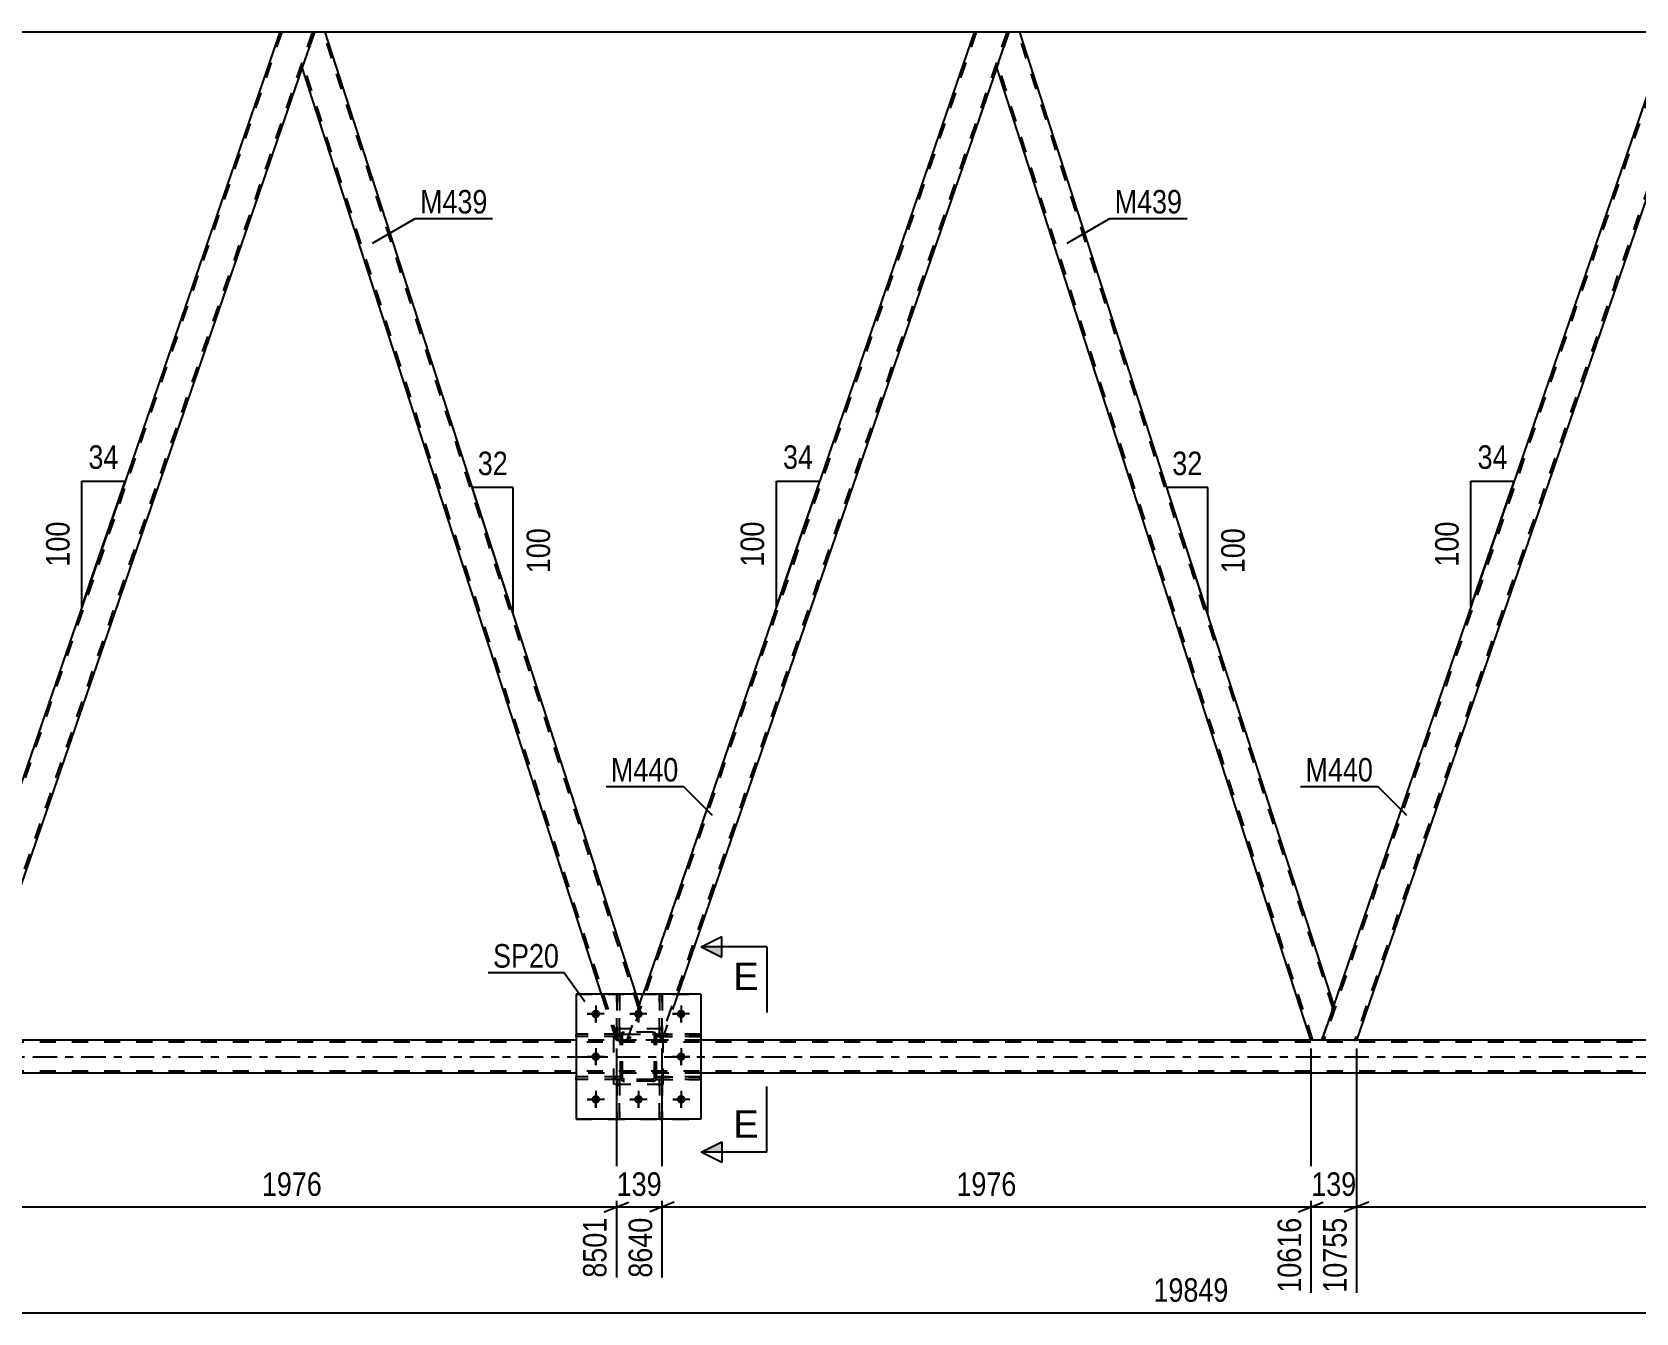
# Model space of a CAD drawing. Header units: millimetres. Extents: x 0 to 841, y 0 to 594.
# Drawn here: x 290.3 to 485.7, y 285.2 to 441.2 of the extents above; entities that cross this region are included whole.
import ezdxf

# ---------------------------------------------------------------- set-up
doc = ezdxf.new("R2010")
doc.units = ezdxf.units.MM
doc.linetypes.add('DXK_LINE_DOT2', pattern=[3.9198, 1.9599, -1.9599])
doc.linetypes.add('DXK_LINE_DOT3', pattern=[5.9187, 2.979, -0.9799, 0.9799, -0.9799])
doc.styles.add('Arial', font='ARIAL.TTF', dxfattribs={"height": 0.2})
doc.styles.add('Arial Narrow', font='ARIALN.TTF', dxfattribs={"height": 0.2})

# ---------------------------------------------------------------- blocks, each defined once
blk = doc.blocks.new('Part-122573538-3380 - 3249')
at = {"color": 7, "linetype": 'DXK_LINE_DOT2'}
for p, q in [((361.95, 318.94), (361.99, 319.12)), ((361.99, 319.12), (361.95, 318.94)), ((361.96, 313.9), (361.95, 318.94)), ((362.19, 318.94), (362.21, 319.03)), ((362.2, 313.9), (362.19, 318.94)), ((362.21, 319.03), (362.26, 319.11)), ((362.25, 319.38), (362.43, 319.42)), ((362.43, 319.42), (362.25, 319.38)), ((362.26, 319.11), (362.34, 319.16)), ((362.34, 319.16), (362.43, 319.18)), ((365.87, 319.42), (362.43, 319.42)), ((362.43, 319.18), (365.87, 319.18)), ((365.87, 319.42), (366.06, 319.38)), ((366.06, 319.38), (365.87, 319.42)), ((365.87, 319.18), (365.97, 319.16)), ((365.97, 319.16), (366.04, 319.11)), ((366.04, 319.11), (366.1, 319.03)), ((366.1, 319.03), (366.11, 318.94)), ((366.12, 313.9), (366.11, 318.94)), ((366.32, 319.12), (366.35, 318.94)), ((366.35, 318.94), (366.32, 319.12)), ((366.36, 313.9), (366.35, 318.94)), ((361.99, 313.71), (361.96, 313.9)), ((361.96, 313.9), (361.99, 313.71)), ((362.21, 313.8), (362.2, 313.9)), ((362.27, 313.73), (362.21, 313.8)), ((362.44, 313.42), (362.25, 313.45)), ((362.25, 313.45), (362.44, 313.42)), ((362.34, 313.67), (362.27, 313.73)), ((362.44, 313.66), (362.34, 313.67)), ((365.88, 313.66), (362.44, 313.66)), ((365.88, 313.42), (362.44, 313.42)), ((365.97, 313.67), (365.88, 313.66)), ((366.06, 313.45), (365.88, 313.42)), ((365.88, 313.42), (366.06, 313.45)), ((366.04, 313.73), (365.97, 313.67)), ((366.1, 313.8), (366.04, 313.73)), ((366.12, 313.9), (366.1, 313.8)), ((366.36, 313.9), (366.32, 313.71)), ((366.32, 313.71), (366.36, 313.9))]:
    blk.add_line(p, q, dxfattribs=at)
at = {"color": 7, "linetype": 'DXK_LINE_DOT3'}
blk.add_line((364.15, 316.42), (364.15, 316.42), dxfattribs=at)
at = {"color": 7, "linetype": 'DXK_LINE_DOT2'}
for centre, start, end in [((362.43, 318.94), 112.5057, 157.5057), ((362.43, 318.94), 112.5057, 157.5057), ((365.87, 318.94), 22.5057, 67.5057), ((365.87, 318.94), 22.5057, 67.5057), ((362.44, 313.9), 202.5057, 247.5057), ((362.44, 313.9), 202.5057, 247.5057), ((365.88, 313.9), 292.5057, 337.5057), ((365.88, 313.9), 292.5057, 337.5057)]:
    blk.add_arc(centre, 0.48, start, end, dxfattribs=at)
blk = doc.blocks.new('Part-122573538-3317 - 3249')
at = {"color": 7, "linetype": 'DXK_LINE_DOT2'}
for p, q in [((371.76, 313.98), (366.36, 313.98)), ((366.36, 313.98), (366.36, 313.66)), ((366.36, 313.66), (371.76, 313.66)), ((366.96, 313.66), (366.96, 313.98)), ((371.76, 313.66), (371.76, 313.98))]:
    blk.add_line(p, q, dxfattribs=at)
blk = doc.blocks.new('Part-122573538-3368 - 3249')
at = {"color": 7, "linetype": 'DXK_LINE_DOT2'}
for p, q in [((366.71, 324.02), (366.71, 319.17)), ((367.03, 324.02), (366.71, 324.02)), ((367.03, 319.17), (367.03, 324.02)), ((366.71, 319.77), (367.03, 319.77)), ((366.71, 319.17), (367.03, 319.17))]:
    blk.add_line(p, q, dxfattribs=at)
blk = doc.blocks.new('Part-122573538-3264 - 3249')
at = {"color": 7, "linetype": 'DXK_LINE_DOT2'}
for p, q in [((361.96, 313.98), (356.56, 313.98)), ((356.56, 313.66), (356.56, 313.98)), ((361.96, 313.66), (356.56, 313.66)), ((361.36, 313.66), (361.36, 313.98)), ((361.96, 313.98), (361.96, 313.66))]:
    blk.add_line(p, q, dxfattribs=at)
blk = doc.blocks.new('Part-122573538-3282 - 3249')
at = {"color": 7, "linetype": 'DXK_LINE_DOT2'}
for p, q in [((366.36, 313.66), (366.36, 313.98)), ((366.36, 313.98), (371.76, 313.98)), ((371.76, 313.66), (366.36, 313.66)), ((366.96, 313.66), (366.96, 313.98)), ((371.76, 313.98), (371.76, 313.66))]:
    blk.add_line(p, q, dxfattribs=at)
blk = doc.blocks.new('Part-122573538-3285 - 3249')
at = {"color": 7, "linetype": 'DXK_LINE_DOT2'}
for p, q in [((361.83, 313.65), (361.51, 313.65)), ((361.51, 313.65), (361.51, 308.82)), ((361.51, 313.05), (361.83, 313.05)), ((361.83, 308.82), (361.83, 313.65)), ((361.51, 308.82), (361.83, 308.82))]:
    blk.add_line(p, q, dxfattribs=at)
blk = doc.blocks.new('Part-122573538-3288 - 3249')
at = {"color": 7, "linetype": 'DXK_LINE_DOT2'}
for p, q in [((366.35, 318.86), (366.35, 319.18)), ((366.35, 319.18), (371.75, 319.18)), ((371.75, 318.86), (366.35, 318.86)), ((366.95, 318.86), (366.95, 319.18)), ((371.75, 319.18), (371.75, 318.86))]:
    blk.add_line(p, q, dxfattribs=at)
blk = doc.blocks.new('Part-122573538-3410 - 3249')
at = {"color": 2, "linetype": 'Continuous'}
for p, q in [((371.75, 324.02), (356.55, 324.02)), ((356.55, 324.02), (356.56, 308.82)), ((371.75, 324.02), (371.76, 308.82)), ((371.76, 308.82), (356.56, 308.82))]:
    blk.add_line(p, q, dxfattribs=at)
blk = doc.blocks.new('Part-122573538-3304 - 3249')
at = {"color": 7, "linetype": 'DXK_LINE_DOT2'}
for p, q in [((320.7, 441.2), (278.43, 318.42)), ((324.42, 441.2), (282.15, 318.42)), ((324.68, 441.2), (323.19, 436.88)), ((278.18, 318.42), (279.66, 322.74)), ((282.09, 318.42), (282.26, 318.42))]:
    blk.add_line(p, q, dxfattribs=at)
at = {"color": 2, "linetype": 'Continuous'}
for p, q in [((320.45, 441.2), (279.66, 322.74)), ((324.68, 441.2), (320.45, 441.2)), ((323.19, 436.88), (282.41, 318.42)), ((282.09, 318.42), (278.18, 318.42)), ((282.37, 318.42), (282.09, 318.42)), ((282.41, 318.42), (282.37, 318.42))]:
    blk.add_line(p, q, dxfattribs=at)
blk = doc.blocks.new('Part-122573538-3309 - 3249')
at = {"color": 2, "linetype": 'Continuous'}
for p, q in [((320.45, 441.2), (241.39, 441.2)), ((405.06, 441.2), (326, 441.2)), ((489.66, 441.2), (410.61, 441.2))]:
    blk.add_line(p, q, dxfattribs=at)
at = {"color": 7, "linetype": 'DXK_LINE_DOT2'}
for p, q in [((326, 441.2), (320.45, 441.2)), ((410.61, 441.2), (405.06, 441.2))]:
    blk.add_line(p, q, dxfattribs=at)
blk = doc.blocks.new('Part-122573538-3312 - 3249')
at = {"color": 7, "linetype": 'DXK_LINE_DOT2'}
for p, q in [((361.51, 319.17), (361.51, 324.02)), ((361.51, 324.02), (361.83, 324.02)), ((361.83, 324.02), (361.83, 319.17)), ((361.51, 319.77), (361.83, 319.77)), ((361.83, 319.17), (361.51, 319.17))]:
    blk.add_line(p, q, dxfattribs=at)
blk = doc.blocks.new('Bolt-122573538-3330 - 3249')
at = {"linetype": 'Continuous'}
for points in [[(359.47, 321.62, -1), (358.43, 321.62, -1)], [(364.67, 321.62, -1), (363.63, 321.62, -1)], [(369.87, 321.62, -1), (368.83, 321.62, -1)], [(359.47, 316.42, -1), (358.43, 316.42, -1)], [(369.87, 316.42, -1), (368.83, 316.42, -1)], [(359.48, 311.22, -1), (358.44, 311.22, -1)], [(364.68, 311.22, -1), (363.64, 311.22, -1)], [(369.88, 311.22, -1), (368.84, 311.22, -1)]]:
    blk.add_hatch(color=1, dxfattribs=at).paths.add_polyline_path(points)
at = {"color": 1, "linetype": 'Continuous'}
for p, q in [((358.95, 322.66), (358.95, 320.58)), ((364.15, 322.66), (364.15, 320.58)), ((369.35, 322.66), (369.35, 320.58)), ((359.99, 321.62), (357.91, 321.62)), ((365.19, 321.62), (363.11, 321.62)), ((370.39, 321.62), (368.31, 321.62)), ((358.95, 317.46), (358.95, 315.38)), ((369.35, 317.46), (369.35, 315.38)), ((359.99, 316.42), (357.91, 316.42)), ((370.39, 316.42), (368.31, 316.42)), ((360, 311.22), (357.92, 311.22)), ((358.96, 312.26), (358.96, 310.18)), ((365.2, 311.22), (363.12, 311.22)), ((364.16, 312.26), (364.16, 310.18)), ((370.4, 311.22), (368.32, 311.22)), ((369.36, 312.26), (369.36, 310.18))]:
    blk.add_line(p, q, dxfattribs=at)
blk = doc.blocks.new('Part-122573538-3399 - 3249')
at = {"color": 7, "linetype": 'DXK_LINE_DOT2'}
for p, q in [((367.03, 313.65), (366.71, 313.65)), ((366.71, 313.65), (366.71, 308.82)), ((366.71, 313.05), (367.03, 313.05)), ((367.03, 308.82), (367.03, 313.65)), ((366.71, 308.82), (367.03, 308.82))]:
    blk.add_line(p, q, dxfattribs=at)
blk = doc.blocks.new('Part-122573538-3339 - 3249')
at = {"color": 7, "linetype": 'DXK_LINE_DOT2'}
for p, q in [((366.71, 319.17), (366.71, 324.02)), ((366.71, 324.02), (367.03, 324.02)), ((367.03, 324.02), (367.03, 319.17)), ((366.71, 319.77), (367.03, 319.77)), ((367.03, 319.17), (366.71, 319.17))]:
    blk.add_line(p, q, dxfattribs=at)
blk = doc.blocks.new('Part-122573538-3358 - 3249')
at = {"color": 7, "linetype": 'DXK_LINE_DOT2'}
for p, q in [((371.75, 319.18), (366.35, 319.18)), ((366.35, 319.18), (366.35, 318.86)), ((366.35, 318.86), (371.75, 318.86)), ((366.95, 318.86), (366.95, 319.18)), ((371.75, 318.86), (371.75, 319.18))]:
    blk.add_line(p, q, dxfattribs=at)
blk = doc.blocks.new('Part-122573538-3365 - 3249')
at = {"color": 7, "linetype": 'DXK_LINE_DOT2'}
for p, q in [((361.51, 324.02), (361.51, 319.17)), ((361.83, 324.02), (361.51, 324.02)), ((361.83, 319.17), (361.83, 324.02)), ((361.51, 319.77), (361.83, 319.77)), ((361.51, 319.17), (361.83, 319.17))]:
    blk.add_line(p, q, dxfattribs=at)
blk = doc.blocks.new('Part-122573538-3381 - 3249')
at = {"color": 7, "linetype": 'DXK_LINE_DOT2'}
for p, q in [((356.55, 324.02), (371.75, 324.02)), ((356.55, 324.02), (356.56, 308.82)), ((371.75, 324.02), (371.76, 308.82)), ((356.56, 308.82), (371.76, 308.82))]:
    blk.add_line(p, q, dxfattribs=at)
blk = doc.blocks.new('Part-122573538-3396 - 3249')
at = {"color": 7, "linetype": 'DXK_LINE_DOT2'}
for p, q in [((367.15, 319.82), (361.15, 319.82)), ((361.16, 313.02), (361.15, 319.82)), ((367.16, 313.02), (367.15, 319.82)), ((367.16, 313.02), (361.16, 313.02))]:
    blk.add_line(p, q, dxfattribs=at)
blk = doc.blocks.new('Part-122573538-3415 - 3249')
at = {"color": 7, "linetype": 'DXK_LINE_DOT2'}
for p, q in [((755.72, 318.18), (100.96, 318.18)), ((371.75, 318.42), (356.55, 318.42)), ((451.62, 318.42), (446.07, 318.42)), ((755.72, 314.66), (100.96, 314.66)), ((371.76, 314.42), (356.56, 314.42))]:
    blk.add_line(p, q, dxfattribs=at)
at = {"color": 2, "linetype": 'Continuous'}
for p, q in [((356.55, 318.42), (282.41, 318.42)), ((446.07, 318.42), (371.75, 318.42)), ((530.68, 318.42), (451.62, 318.42)), ((356.56, 314.42), (202.54, 314.42)), ((610.38, 314.42), (371.76, 314.42))]:
    blk.add_line(p, q, dxfattribs=at)
at = {"color": 7, "linetype": 'DXK_LINE_DOT3'}
blk.add_line((100.96, 316.42), (755.72, 316.42), dxfattribs=at)
blk = doc.blocks.new('Part-122573538-3420 - 3249')
at = {"color": 2, "linetype": 'Continuous'}
for p, q in [((324.68, 441.2), (323.19, 436.88)), ((326, 441.2), (324.68, 441.2)), ((363.86, 324.02), (326, 441.2)), ((359.66, 324.02), (323.19, 436.88))]:
    blk.add_line(p, q, dxfattribs=at)
at = {"color": 7, "linetype": 'DXK_LINE_DOT2'}
for p, q in [((364.14, 322.36), (325.75, 441.2)), ((361.72, 318.42), (323.32, 437.26)), ((361.46, 318.42), (359.66, 324.02)), ((362.79, 318.42), (364.27, 322.74)), ((364.27, 322.74), (363.86, 324.02)), ((361.46, 318.42), (362.79, 318.42))]:
    blk.add_line(p, q, dxfattribs=at)
blk = doc.blocks.new('Part-122573538-3431 - 3249')
at = {"color": 7, "linetype": 'DXK_LINE_DOT2'}
for p, q in [((361.95, 318.94), (361.99, 319.12)), ((361.99, 319.12), (361.95, 318.94)), ((361.96, 313.9), (361.95, 318.94)), ((362.19, 318.94), (362.21, 319.03)), ((362.2, 313.9), (362.19, 318.94)), ((362.21, 319.03), (362.27, 319.11)), ((362.25, 319.38), (362.43, 319.42)), ((362.43, 319.42), (362.25, 319.38)), ((362.27, 319.11), (362.34, 319.16)), ((362.34, 319.16), (362.43, 319.18)), ((365.87, 319.42), (362.43, 319.42)), ((362.43, 319.18), (365.87, 319.18)), ((365.87, 319.42), (366.06, 319.38)), ((366.06, 319.38), (365.87, 319.42)), ((365.87, 319.18), (365.97, 319.16)), ((365.97, 319.16), (366.04, 319.11)), ((366.04, 319.11), (366.1, 319.03)), ((366.1, 319.03), (366.11, 318.94)), ((366.12, 313.9), (366.11, 318.94)), ((366.32, 319.12), (366.35, 318.94)), ((366.35, 318.94), (366.32, 319.12)), ((366.36, 313.9), (366.35, 318.94)), ((361.99, 313.71), (361.96, 313.9)), ((361.96, 313.9), (361.99, 313.71)), ((362.21, 313.8), (362.2, 313.9)), ((362.27, 313.73), (362.21, 313.8)), ((362.44, 313.42), (362.25, 313.45)), ((362.25, 313.45), (362.44, 313.42)), ((362.34, 313.67), (362.27, 313.73)), ((362.44, 313.66), (362.34, 313.67)), ((365.88, 313.66), (362.44, 313.66)), ((365.88, 313.42), (362.44, 313.42)), ((365.97, 313.67), (365.88, 313.66)), ((366.06, 313.45), (365.88, 313.42)), ((365.88, 313.42), (366.06, 313.45)), ((366.04, 313.73), (365.97, 313.67)), ((366.1, 313.8), (366.04, 313.73)), ((366.12, 313.9), (366.1, 313.8)), ((366.36, 313.9), (366.32, 313.71)), ((366.32, 313.71), (366.36, 313.9))]:
    blk.add_line(p, q, dxfattribs=at)
at = {"color": 7, "linetype": 'DXK_LINE_DOT3'}
blk.add_line((364.16, 316.42), (364.16, 316.42), dxfattribs=at)
at = {"color": 7, "linetype": 'DXK_LINE_DOT2'}
for centre, start, end in [((362.43, 318.94), 112.5057, 157.5057), ((362.43, 318.94), 112.5057, 157.5057), ((365.87, 318.94), 22.5057, 67.5057), ((365.87, 318.94), 22.5057, 67.5057), ((362.44, 313.9), 202.5057, 247.5057), ((362.44, 313.9), 202.5057, 247.5057), ((365.88, 313.9), 292.5057, 337.5057), ((365.88, 313.9), 292.5057, 337.5057)]:
    blk.add_arc(centre, 0.48, start, end, dxfattribs=at)
blk = doc.blocks.new('Part-122573538-3452 - 3249')
at = {"color": 7, "linetype": 'DXK_LINE_DOT2'}
for p, q in [((361.95, 319.18), (356.55, 319.18)), ((356.55, 318.86), (356.55, 319.18)), ((361.95, 318.86), (356.55, 318.86)), ((361.35, 318.86), (361.35, 319.18)), ((361.95, 319.18), (361.95, 318.86))]:
    blk.add_line(p, q, dxfattribs=at)
blk = doc.blocks.new('Bolt-122573538-3469 - 3249')
at = {"color": 1, "linetype": 'Continuous'}
for p, q in [((358.95, 322.66), (358.95, 321.96)), ((364.15, 322.66), (364.15, 321.96)), ((369.35, 322.66), (369.35, 321.96)), ((357.91, 321.62), (358.61, 321.62)), ((358.95, 320.58), (358.95, 321.27)), ((359.99, 321.62), (359.3, 321.62)), ((363.11, 321.62), (363.81, 321.62)), ((364.15, 320.58), (364.15, 321.27)), ((365.19, 321.62), (364.5, 321.62)), ((368.31, 321.62), (369.01, 321.62)), ((369.35, 320.58), (369.35, 321.27)), ((370.39, 321.62), (369.7, 321.62)), ((358.95, 317.46), (358.95, 316.76)), ((369.35, 317.46), (369.35, 316.76)), ((357.92, 316.42), (358.61, 316.42)), ((358.95, 315.38), (358.95, 316.07)), ((360, 316.42), (359.3, 316.42)), ((368.32, 316.42), (369.01, 316.42)), ((369.35, 315.38), (369.35, 316.07)), ((370.4, 316.42), (369.7, 316.42)), ((357.92, 311.22), (358.61, 311.22)), ((358.96, 312.26), (358.96, 311.56)), ((358.96, 310.18), (358.96, 310.87)), ((360, 311.22), (359.3, 311.22)), ((363.12, 311.22), (363.81, 311.22)), ((364.16, 312.26), (364.16, 311.56)), ((364.16, 310.18), (364.16, 310.87)), ((365.2, 311.22), (364.5, 311.22)), ((368.32, 311.22), (369.01, 311.22)), ((369.36, 312.26), (369.36, 311.56)), ((369.36, 310.18), (369.36, 310.87)), ((370.4, 311.22), (369.7, 311.22))]:
    blk.add_line(p, q, dxfattribs=at)
blk = doc.blocks.new('Part-122573538-3474 - 3249')
at = {"color": 2, "linetype": 'Continuous'}
for p, q in [((407.8, 436.88), (409.29, 441.2)), ((410.61, 441.2), (409.29, 441.2)), ((448.88, 322.74), (410.61, 441.2)), ((446.07, 318.42), (407.8, 436.88)), ((448.88, 322.74), (448.62, 321.98)), ((448.62, 321.98), (447.39, 318.42)), ((447.39, 318.42), (446.07, 318.42))]:
    blk.add_line(p, q, dxfattribs=at)
at = {"color": 7, "linetype": 'DXK_LINE_DOT2'}
for p, q in [((448.75, 322.36), (410.36, 441.2)), ((446.32, 318.42), (407.93, 437.26))]:
    blk.add_line(p, q, dxfattribs=at)
blk = doc.blocks.new('Part-122573538-3479 - 3249')
at = {"color": 7, "linetype": 'DXK_LINE_DOT2'}
for p, q in [((405.31, 441.2), (363.04, 318.42)), ((409.03, 441.2), (366.76, 318.42)), ((409.29, 441.2), (407.8, 436.88)), ((362.79, 318.42), (364.71, 324.02)), ((368.94, 324.02), (367.02, 318.42)), ((367.02, 318.42), (362.79, 318.42))]:
    blk.add_line(p, q, dxfattribs=at)
at = {"color": 2, "linetype": 'Continuous'}
for p, q in [((405.06, 441.2), (364.71, 324.02)), ((409.29, 441.2), (405.06, 441.2)), ((407.8, 436.88), (368.94, 324.02))]:
    blk.add_line(p, q, dxfattribs=at)
blk = doc.blocks.new('Part-122573538-3500 - 3249')
at = {"color": 7, "linetype": 'DXK_LINE_DOT2'}
for p, q in [((361.96, 313.98), (356.56, 313.98)), ((356.56, 313.98), (356.56, 313.66)), ((361.96, 313.66), (356.56, 313.66)), ((361.36, 313.66), (361.36, 313.98)), ((361.96, 313.66), (361.96, 313.98))]:
    blk.add_line(p, q, dxfattribs=at)
blk = doc.blocks.new('Part-122573538-3503 - 3249')
at = {"color": 7, "linetype": 'DXK_LINE_DOT2'}
for p, q in [((361.95, 319.18), (356.55, 319.18)), ((356.55, 319.18), (356.55, 318.86)), ((361.95, 318.86), (356.55, 318.86)), ((361.35, 318.86), (361.35, 319.18)), ((361.95, 318.86), (361.95, 319.18))]:
    blk.add_line(p, q, dxfattribs=at)
blk = doc.blocks.new('Part-122573538-3647 - 3249')
at = {"color": 7, "linetype": 'DXK_LINE_DOT2'}
for p, q in [((489.92, 441.2), (447.65, 318.42)), ((493.64, 441.2), (451.37, 318.42)), ((493.89, 441.2), (492.41, 436.88)), ((447.39, 318.42), (448.88, 322.74)), ((451.31, 318.42), (451.48, 318.42))]:
    blk.add_line(p, q, dxfattribs=at)
at = {"color": 2, "linetype": 'Continuous'}
for p, q in [((489.66, 441.2), (448.88, 322.74)), ((493.89, 441.2), (489.66, 441.2)), ((492.41, 436.88), (451.62, 318.42)), ((451.31, 318.42), (447.39, 318.42)), ((451.59, 318.42), (451.31, 318.42)), ((451.62, 318.42), (451.59, 318.42))]:
    blk.add_line(p, q, dxfattribs=at)
blk = doc.blocks.new('Part-122573538-3515 - 3249')
at = {"color": 7, "linetype": 'DXK_LINE_DOT2'}
for p, q in [((367.15, 319.82), (361.15, 319.82)), ((361.16, 313.02), (361.15, 319.82)), ((367.16, 313.02), (367.15, 319.82)), ((367.16, 313.02), (361.16, 313.02))]:
    blk.add_line(p, q, dxfattribs=at)
blk = doc.blocks.new('Part-122573538-3552 - 3249')
at = {"color": 7, "linetype": 'DXK_LINE_DOT2'}
for p, q in [((361.51, 308.82), (361.51, 313.65)), ((361.51, 313.65), (361.83, 313.65)), ((361.51, 313.05), (361.83, 313.05)), ((361.83, 313.65), (361.83, 308.82)), ((361.83, 308.82), (361.51, 308.82))]:
    blk.add_line(p, q, dxfattribs=at)
blk = doc.blocks.new('Part-122573538-3555 - 3249')
at = {"color": 7, "linetype": 'DXK_LINE_DOT2'}
for p, q in [((366.71, 308.82), (366.71, 313.65)), ((366.71, 313.65), (367.03, 313.65)), ((366.71, 313.05), (367.03, 313.05)), ((367.03, 313.65), (367.03, 308.82)), ((367.03, 308.82), (366.71, 308.82))]:
    blk.add_line(p, q, dxfattribs=at)
blk = doc.blocks.new('StraightDimension-122573538-9643 - 3249')
at = {"color": 7, "linetype": 'Continuous'}
blk.add_line((67, 285.22), (795.91, 285.22), dxfattribs=at)
at = {"color": 0}
blk.add_wipeout([(436.63, 285.97), (436.63, 290.17), (426.29, 290.17), (426.29, 285.97)], dxfattribs=at)
at = {"color": 3, "style": 'Arial Narrow'}
blk.add_text('19849', height=2.863, dxfattribs=at).set_placement((426.89, 286.57))
blk = doc.blocks.new('AngleDimension-122573538-4281 - 3249')
at = {"color": 7, "linetype": 'Continuous'}
for p, q in [((465.56, 386.51), (470.84, 386.51)), ((465.56, 371.19), (470.84, 386.51)), ((465.56, 371.19), (465.56, 386.51)), ((466.52, 373.96), (470.84, 386.51))]:
    blk.add_line(p, q, dxfattribs=at)
at = {"color": 0}
for points in [[(470.63, 387.41), (470.63, 391.61), (465.77, 391.61), (465.77, 387.41)], [(464.66, 382.19), (460.46, 382.19), (460.46, 375.51), (464.66, 375.51)]]:
    blk.add_wipeout(points, dxfattribs=at)
at = {"color": 3, "style": 'Arial Narrow'}
blk.add_text('34', height=2.863, dxfattribs=at).set_placement((466.37, 388.01))
blk.add_text('100', height=2.863, rotation=90.0002, dxfattribs=at).set_placement((464.06, 376.11))
blk = doc.blocks.new('StraightDimension-122573538-4534 - 3249')
at = {"color": 7, "linetype": 'Continuous'}
for p, q in [((282.41, 317.42), (282.41, 289.51)), ((361.46, 317.42), (361.46, 289.51)), ((283.91, 298.72), (280.91, 297.52)), ((282.41, 298.12), (361.46, 298.12)), ((359.96, 297.52), (362.96, 298.72))]:
    blk.add_line(p, q, dxfattribs=at)
at = {"color": 0}
blk.add_wipeout([(326.19, 298.87), (326.19, 303.07), (317.68, 303.07), (317.68, 298.87)], dxfattribs=at)
at = {"color": 0, "linetype": 'Continuous'}
blk.add_wipeout([(360.86, 297.42), (356.66, 297.42), (356.66, 288.91), (360.86, 288.91)], dxfattribs=at)
at = {"color": 3, "style": 'Arial Narrow'}
blk.add_text('1976', height=2.863, dxfattribs=at).set_placement((318.28, 299.47))
at = {"color": 3, "linetype": 'Continuous', "style": 'Arial Narrow'}
blk.add_text('8501', height=2.863, rotation=90.0002, dxfattribs=at).set_placement((360.26, 289.51))
blk = doc.blocks.new('AngleDimension-122573538-4337 - 3249')
at = {"color": 7, "linetype": 'Continuous'}
for p, q in [((296.35, 386.51), (301.62, 386.51)), ((296.35, 371.19), (301.62, 386.51)), ((296.35, 371.19), (296.35, 386.51)), ((297.3, 373.96), (301.62, 386.51))]:
    blk.add_line(p, q, dxfattribs=at)
at = {"color": 0}
for points in [[(301.41, 387.41), (301.41, 391.61), (296.55, 391.61), (296.55, 387.41)], [(295.45, 382.19), (291.25, 382.19), (291.25, 375.51), (295.45, 375.51)]]:
    blk.add_wipeout(points, dxfattribs=at)
at = {"color": 3, "style": 'Arial Narrow'}
blk.add_text('34', height=2.863, dxfattribs=at).set_placement((297.15, 388.01))
blk.add_text('100', height=2.863, rotation=90.0002, dxfattribs=at).set_placement((294.85, 376.11))
blk = doc.blocks.new('StraightDimension-122573538-4553 - 3249')
at = {"color": 7, "linetype": 'Continuous'}
for p, q in [((367.02, 317.42), (367.02, 289.51)), ((446.07, 317.42), (446.07, 287.68)), ((368.52, 298.72), (365.52, 297.52)), ((367.02, 298.12), (446.07, 298.12)), ((444.57, 297.52), (447.57, 298.72))]:
    blk.add_line(p, q, dxfattribs=at)
at = {"color": 0}
blk.add_wipeout([(410.8, 298.87), (410.8, 303.07), (402.29, 303.07), (402.29, 298.87)], dxfattribs=at)
at = {"color": 0, "linetype": 'Continuous'}
blk.add_wipeout([(445.47, 297.42), (441.27, 297.42), (441.27, 287.08), (445.47, 287.08)], dxfattribs=at)
at = {"color": 3, "style": 'Arial Narrow'}
blk.add_text('1976', height=2.863, dxfattribs=at).set_placement((402.89, 299.47))
at = {"color": 3, "linetype": 'Continuous', "style": 'Arial Narrow'}
blk.add_text('10616', height=2.863, rotation=90.0002, dxfattribs=at).set_placement((444.87, 287.68))
blk = doc.blocks.new('AngleDimension-122573538-4309 - 3249')
at = {"color": 7, "linetype": 'Continuous'}
for p, q in [((380.95, 386.51), (386.23, 386.51)), ((380.95, 371.19), (386.23, 386.51)), ((380.95, 371.19), (380.95, 386.51)), ((381.91, 373.96), (386.23, 386.51))]:
    blk.add_line(p, q, dxfattribs=at)
at = {"color": 0}
for points in [[(386.02, 387.41), (386.02, 391.61), (381.16, 391.61), (381.16, 387.41)], [(380.05, 382.19), (375.85, 382.19), (375.85, 375.51), (380.05, 375.51)]]:
    blk.add_wipeout(points, dxfattribs=at)
at = {"color": 3, "style": 'Arial Narrow'}
blk.add_text('34', height=2.863, dxfattribs=at).set_placement((381.76, 388.01))
blk.add_text('100', height=2.863, rotation=90.0002, dxfattribs=at).set_placement((379.45, 376.11))
blk = doc.blocks.new('AngleDimension-122573538-4323 - 3249')
at = {"color": 7, "linetype": 'Continuous'}
for p, q in [((432.77, 372.59), (428.52, 385.75)), ((433.5, 385.75), (428.52, 385.75)), ((433.5, 370.34), (428.52, 385.75)), ((433.5, 370.34), (433.5, 385.75))]:
    blk.add_line(p, q, dxfattribs=at)
at = {"color": 0}
for points in [[(433.44, 386.65), (433.44, 390.85), (428.58, 390.85), (428.58, 386.65)], [(438.6, 381.39), (434.4, 381.39), (434.4, 374.7), (438.6, 374.7)]]:
    blk.add_wipeout(points, dxfattribs=at)
at = {"color": 3, "style": 'Arial Narrow'}
blk.add_text('32', height=2.863, dxfattribs=at).set_placement((429.18, 387.25))
blk.add_text('100', height=2.863, rotation=90.0002, dxfattribs=at).set_placement((438, 375.3))
blk = doc.blocks.new('AngleDimension-122573538-4351 - 3249')
at = {"color": 7, "linetype": 'Continuous'}
for p, q in [((348.16, 372.59), (343.91, 385.75)), ((348.89, 385.75), (343.91, 385.75)), ((348.89, 370.34), (343.91, 385.75)), ((348.89, 370.34), (348.89, 385.75))]:
    blk.add_line(p, q, dxfattribs=at)
at = {"color": 0}
for points in [[(348.83, 386.65), (348.83, 390.85), (343.98, 390.85), (343.98, 386.65)], [(353.99, 381.39), (349.79, 381.39), (349.79, 374.7), (353.99, 374.7)]]:
    blk.add_wipeout(points, dxfattribs=at)
at = {"color": 3, "style": 'Arial Narrow'}
blk.add_text('32', height=2.863, dxfattribs=at).set_placement((344.58, 387.25))
blk.add_text('100', height=2.863, rotation=90.0002, dxfattribs=at).set_placement((353.39, 375.3))
blk = doc.blocks.new('StraightDimension-122573538-4572 - 3249')
at = {"color": 7, "linetype": 'Continuous'}
for p, q in [((361.46, 317.42), (361.46, 289.51)), ((367.02, 317.42), (367.02, 289.51)), ((359.96, 297.52), (362.96, 298.72)), ((361.46, 298.12), (367.02, 298.12)), ((368.52, 298.72), (365.52, 297.52))]:
    blk.add_line(p, q, dxfattribs=at)
at = {"color": 0}
blk.add_wipeout([(367.58, 298.87), (367.58, 303.07), (360.9, 303.07), (360.9, 298.87)], dxfattribs=at)
at = {"color": 0, "linetype": 'Continuous'}
blk.add_wipeout([(366.42, 297.42), (362.22, 297.42), (362.22, 288.91), (366.42, 288.91)], dxfattribs=at)
at = {"color": 3, "style": 'Arial Narrow'}
blk.add_text('139', height=2.863, dxfattribs=at).set_placement((361.5, 299.47))
at = {"color": 3, "linetype": 'Continuous', "style": 'Arial Narrow'}
blk.add_text('8640', height=2.863, rotation=90.0002, dxfattribs=at).set_placement((365.82, 289.51))
blk = doc.blocks.new('StraightDimension-122573538-4698 - 3249')
at = {"color": 7, "linetype": 'Continuous'}
for p, q in [((446.07, 317.42), (446.07, 287.68)), ((451.62, 317.42), (451.62, 287.68)), ((444.57, 297.52), (447.57, 298.72)), ((446.07, 298.12), (451.62, 298.12)), ((453.12, 298.72), (450.12, 297.52))]:
    blk.add_line(p, q, dxfattribs=at)
at = {"color": 0}
blk.add_wipeout([(452.19, 298.87), (452.19, 303.07), (445.51, 303.07), (445.51, 298.87)], dxfattribs=at)
at = {"color": 0, "linetype": 'Continuous'}
blk.add_wipeout([(451.02, 297.42), (446.82, 297.42), (446.82, 287.08), (451.02, 287.08)], dxfattribs=at)
at = {"color": 3, "style": 'Arial Narrow'}
blk.add_text('139', height=2.863, dxfattribs=at).set_placement((446.11, 299.47))
at = {"color": 3, "linetype": 'Continuous', "style": 'Arial Narrow'}
blk.add_text('10755', height=2.863, rotation=90.0002, dxfattribs=at).set_placement((450.42, 287.68))
blk = doc.blocks.new('StraightDimension-122573538-4717 - 3249')
at = {"color": 7, "linetype": 'Continuous'}
for p, q in [((451.62, 317.42), (451.62, 287.68)), ((530.68, 317.42), (530.68, 287.68)), ((453.12, 298.72), (450.12, 297.52)), ((451.62, 298.12), (530.68, 298.12)), ((529.18, 297.52), (532.18, 298.72))]:
    blk.add_line(p, q, dxfattribs=at)
at = {"color": 0}
blk.add_wipeout([(495.41, 298.87), (495.41, 303.07), (486.9, 303.07), (486.9, 298.87)], dxfattribs=at)
at = {"color": 0, "linetype": 'Continuous'}
blk.add_wipeout([(530.08, 297.42), (525.88, 297.42), (525.88, 287.08), (530.08, 287.08)], dxfattribs=at)
at = {"color": 3, "style": 'Arial Narrow'}
blk.add_text('1976', height=2.863, dxfattribs=at).set_placement((487.5, 299.47))
at = {"color": 3, "linetype": 'Continuous', "style": 'Arial Narrow'}
blk.add_text('12732', height=2.863, rotation=90.0002, dxfattribs=at).set_placement((529.48, 287.68))
blk = doc.blocks.new('Mark-122573538-3406 - 3249')
at = {"color": 0}
blk.add_wipeout([(354.48, 327.27), (354.48, 330.27), (346.44, 330.27), (346.44, 327.27)], dxfattribs=at)
blk.add_wipeout([(354.48, 327.27), (354.48, 330.27), (346.44, 330.27), (346.44, 327.27)], dxfattribs=at)
at = {"color": 30, "linetype": 'Continuous'}
for p in [(345.84, 326.67), (357.61, 323.09)]:
    blk.add_line(p, (355.08, 326.67), dxfattribs=at)
at = {"color": 3, "style": 'Arial Narrow'}
blk.add_text('SP20', height=2.863, dxfattribs=at).set_placement((346.44, 327.27))
blk = doc.blocks.new('Mark-122573538-3416 - 3249')
at = {"color": 0}
blk.add_wipeout([(345.77, 419.11), (345.77, 422.11), (337.55, 422.11), (337.55, 419.11)], dxfattribs=at)
blk.add_wipeout([(345.77, 419.11), (345.77, 422.11), (337.55, 422.11), (337.55, 419.11)], dxfattribs=at)
at = {"color": 30, "linetype": 'Continuous'}
for p, q in [((331.76, 415.51), (336.95, 418.51)), ((336.95, 418.51), (346.37, 418.51))]:
    blk.add_line(p, q, dxfattribs=at)
at = {"color": 3, "style": 'Arial Narrow'}
blk.add_text('M439', height=2.863, dxfattribs=at).set_placement((337.55, 419.11))
blk = doc.blocks.new('Mark-122573538-3643 - 3249')
at = {"color": 0}
blk.add_wipeout([(453.63, 349.93), (453.63, 352.93), (445.41, 352.93), (445.41, 349.93)], dxfattribs=at)
blk.add_wipeout([(453.63, 349.93), (453.63, 352.93), (445.41, 352.93), (445.41, 349.93)], dxfattribs=at)
at = {"color": 30, "linetype": 'Continuous'}
for p in [(444.81, 349.33), (457.77, 345.8)]:
    blk.add_line(p, (454.23, 349.33), dxfattribs=at)
at = {"color": 3, "style": 'Arial Narrow'}
blk.add_text('M440', height=2.863, dxfattribs=at).set_placement((445.41, 349.93))
blk = doc.blocks.new('Mark-122573538-3470 - 3249')
at = {"color": 0}
blk.add_wipeout([(430.38, 419.11), (430.38, 422.11), (422.16, 422.11), (422.16, 419.11)], dxfattribs=at)
blk.add_wipeout([(430.38, 419.11), (430.38, 422.11), (422.16, 422.11), (422.16, 419.11)], dxfattribs=at)
at = {"color": 30, "linetype": 'Continuous'}
for p, q in [((416.36, 415.51), (421.56, 418.51)), ((421.56, 418.51), (430.98, 418.51))]:
    blk.add_line(p, q, dxfattribs=at)
at = {"color": 3, "style": 'Arial Narrow'}
blk.add_text('M439', height=2.863, dxfattribs=at).set_placement((422.16, 419.11))
blk = doc.blocks.new('Mark-122573538-3475 - 3249')
at = {"color": 0}
blk.add_wipeout([(369.03, 349.93), (369.03, 352.93), (360.8, 352.93), (360.8, 349.93)], dxfattribs=at)
blk.add_wipeout([(369.03, 349.93), (369.03, 352.93), (360.8, 352.93), (360.8, 349.93)], dxfattribs=at)
at = {"color": 30, "linetype": 'Continuous'}
for p in [(360.2, 349.33), (373.16, 345.8)]:
    blk.add_line(p, (369.63, 349.33), dxfattribs=at)
at = {"color": 3, "style": 'Arial Narrow'}
blk.add_text('M440', height=2.863, dxfattribs=at).set_placement((360.8, 349.93))
blk = doc.blocks.new('SectionMark-122573538-4862 - 3249')
at = {"linetype": 'Continuous'}
for points in [[(374.31, 329.79), (374.31, 328.54), (371.81, 329.79)], [(374.31, 306.04), (374.31, 304.79), (371.81, 304.79)]]:
    blk.add_hatch(color=6, dxfattribs=at).paths.add_polyline_path(points)
at = {"color": 6, "linetype": 'Continuous'}
for p, q in [((371.81, 329.79), (374.31, 331.04)), ((374.31, 328.54), (374.31, 331.04)), ((379.81, 329.79), (371.81, 329.79)), ((371.81, 329.79), (374.31, 328.54)), ((379.81, 329.79), (379.81, 321.79)), ((379.81, 304.79), (379.81, 312.79)), ((371.81, 304.79), (374.31, 306.04)), ((379.81, 304.79), (371.81, 304.79)), ((374.31, 303.54), (371.81, 304.79)), ((374.31, 306.04), (374.31, 303.54))]:
    blk.add_line(p, q, dxfattribs=at)
at = {"color": 0, "linetype": 'Continuous'}
for points in [[(378.81, 324.54), (378.81, 328.04), (375.7, 328.04), (375.7, 324.54)], [(378.81, 306.54), (378.81, 310.04), (375.7, 310.04), (375.7, 306.54)]]:
    blk.add_wipeout(points, dxfattribs=at)
at = {"color": 3, "linetype": 'Continuous', "style": 'Arial'}
for p in [(375.7, 324.54), (375.7, 306.54)]:
    blk.add_text('E', height=3.34, dxfattribs=at).set_placement(p)

msp = doc.modelspace()

# ---------------------------------------------------------------- block references
for name in ['Part-122573538-3309 - 3249', 'Part-122573538-3304 - 3249', 'Part-122573538-3420 - 3249', 'Part-122573538-3479 - 3249', 'Part-122573538-3474 - 3249', 'Part-122573538-3647 - 3249', 'Part-122573538-3410 - 3249', 'Part-122573538-3381 - 3249', 'Bolt-122573538-3330 - 3249', 'Bolt-122573538-3469 - 3249', 'Part-122573538-3312 - 3249', 'Part-122573538-3365 - 3249', 'Part-122573538-3368 - 3249', 'Part-122573538-3339 - 3249', 'Part-122573538-3452 - 3249', 'Part-122573538-3503 - 3249', 'Part-122573538-3396 - 3249', 'Part-122573538-3515 - 3249', 'Part-122573538-3380 - 3249', 'Part-122573538-3431 - 3249', 'Part-122573538-3288 - 3249', 'Part-122573538-3358 - 3249', 'Part-122573538-3415 - 3249', 'Part-122573538-3264 - 3249', 'Part-122573538-3500 - 3249', 'Part-122573538-3285 - 3249', 'Part-122573538-3552 - 3249', 'Part-122573538-3317 - 3249', 'Part-122573538-3282 - 3249', 'Part-122573538-3399 - 3249', 'Part-122573538-3555 - 3249']:
    msp.add_blockref(name, (0, 0))

# ---------------------------------------------------------------- next in the draw order: block references
msp.add_blockref('StraightDimension-122573538-9643 - 3249', (0, 0))

# ---------------------------------------------------------------- next in the draw order: block references
for name in ['Mark-122573538-3416 - 3249', 'Mark-122573538-3470 - 3249', 'AngleDimension-122573538-4337 - 3249', 'AngleDimension-122573538-4351 - 3249', 'AngleDimension-122573538-4309 - 3249', 'AngleDimension-122573538-4323 - 3249', 'AngleDimension-122573538-4281 - 3249', 'Mark-122573538-3475 - 3249', 'Mark-122573538-3643 - 3249', 'Mark-122573538-3406 - 3249', 'StraightDimension-122573538-4534 - 3249', 'StraightDimension-122573538-4553 - 3249']:
    msp.add_blockref(name, (0, 0))

# ---------------------------------------------------------------- next in the draw order: block references
for name in ['SectionMark-122573538-4862 - 3249', 'StraightDimension-122573538-4572 - 3249', 'StraightDimension-122573538-4698 - 3249']:
    msp.add_blockref(name, (0, 0))

# ---------------------------------------------------------------- next in the draw order: block references
msp.add_blockref('StraightDimension-122573538-4717 - 3249', (0, 0))

doc.saveas('drawing.dxf')
